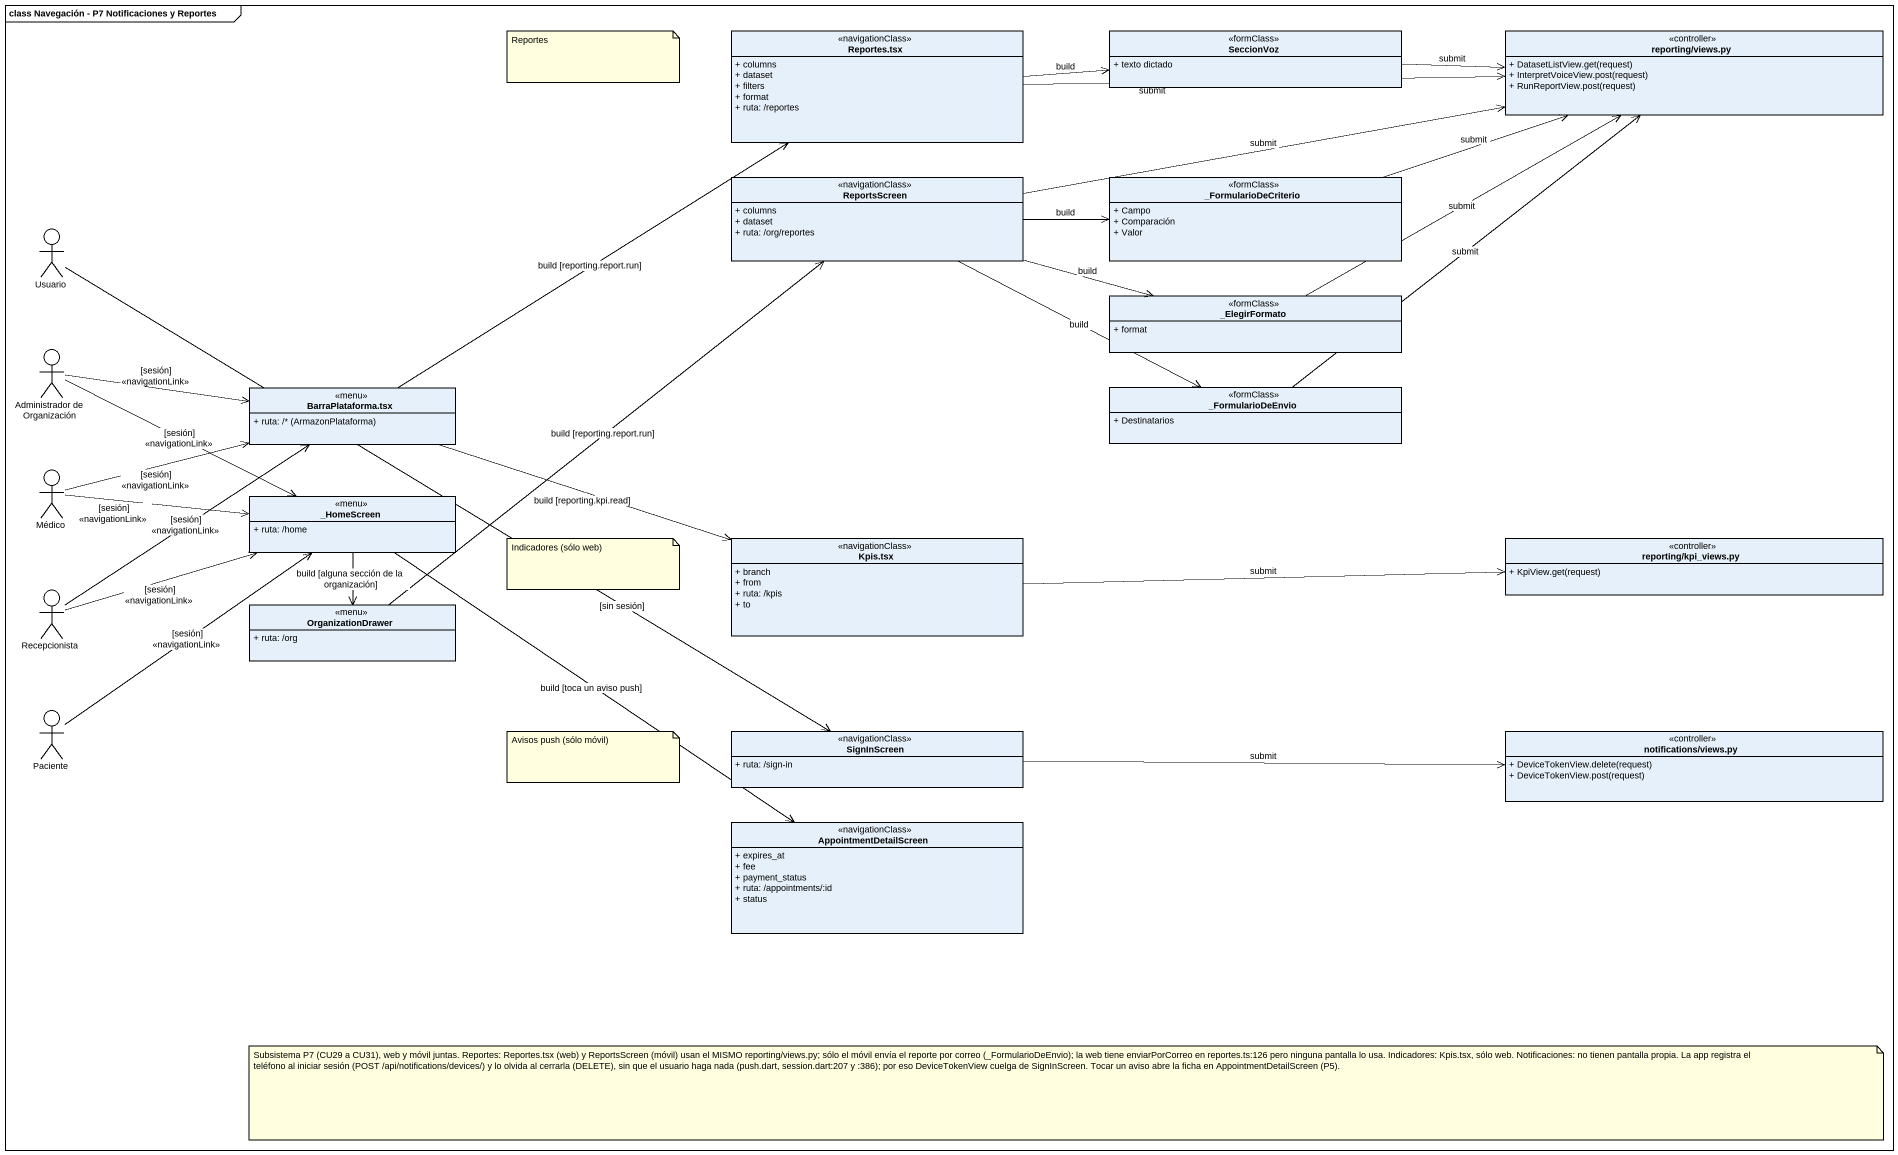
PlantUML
@startuml
mainframe class Navegación - P7 Notificaciones y Reportes
allowmixing
hide circle
hide empty members
skinparam classAttributeIconSize 0
class "Reportes.tsx" as Reportes_tsx <<navigationClass>> {
  + columns
  + dataset
  + filters
  + format
  + ruta: /reportes
}
class SeccionVoz <<formClass>> {
  + texto dictado
}
class "reporting/views.py" as reporting_views_py <<controller>> {
  + DatasetListView.get(request)
  + InterpretVoiceView.post(request)
  + RunReportView.post(request)
}
class ReportsScreen <<navigationClass>> {
  + columns
  + dataset
  + ruta: /org/reportes
}
class "_FormularioDeCriterio" as FormularioDeCriterio <<formClass>> {
  + Campo
  + Comparación
  + Valor
}
actor Usuario
class "_ElegirFormato" as ElegirFormato <<formClass>> {
  + format
}
actor "Administrador de Organización" as Administrador_de
class "BarraPlataforma.tsx" as BarraPlataforma_tsx <<menu>> {
  {field} + ruta: /* (ArmazonPlataforma)
}
class "_FormularioDeEnvio" as FormularioDeEnvio <<formClass>> {
  + Destinatarios
}
actor Médico
class "_HomeScreen" as HomeScreen <<menu>> {
  + ruta: /home
}
class "Kpis.tsx" as Kpis_tsx <<navigationClass>> {
  + branch
  + from
  + ruta: /kpis
  + to
}
class "reporting/kpi_views.py" as reporting_kpi_views_py <<controller>> {
  + KpiView.get(request)
}
actor Recepcionista
class OrganizationDrawer <<menu>> {
  + ruta: /org
}
actor Paciente
class SignInScreen <<navigationClass>> {
  + ruta: /sign-in
}
class "notifications/views.py" as notifications_views_py <<controller>> {
  + DeviceTokenView.delete(request)
  + DeviceTokenView.post(request)
}
class AppointmentDetailScreen <<navigationClass>> {
  + expires_at
  + fee
  + payment_status
  + ruta: /appointments/:id
  + status
}
Reportes_tsx -right-> SeccionVoz : build
Reportes_tsx -right-> reporting_views_py : submit
SeccionVoz -right-> reporting_views_py : submit
ReportsScreen -right-> reporting_views_py : submit
ReportsScreen -right-> FormularioDeCriterio : build
ReportsScreen -right-> ElegirFormato : build
ReportsScreen -right-> FormularioDeEnvio : build
FormularioDeCriterio -right-> reporting_views_py : submit
Usuario -right-> SignInScreen : [sin sesión]
ElegirFormato -right-> reporting_views_py : submit
Administrador_de -right-> BarraPlataforma_tsx : [sesión]\n<<navigationLink>>
Administrador_de -right-> HomeScreen : [sesión]\n<<navigationLink>>
BarraPlataforma_tsx -up-> Reportes_tsx : build [reporting.report.run]
BarraPlataforma_tsx -right-> Kpis_tsx : build [reporting.kpi.read]
FormularioDeEnvio -up-> reporting_views_py : submit
Médico -right-> BarraPlataforma_tsx : [sesión]\n<<navigationLink>>
Médico -right-> HomeScreen : [sesión]\n<<navigationLink>>
HomeScreen --> OrganizationDrawer : build [alguna sección de la organización]
HomeScreen --> AppointmentDetailScreen : build [toca un aviso push]
Kpis_tsx -right-> reporting_kpi_views_py : submit
Recepcionista -up-> BarraPlataforma_tsx : [sesión]\n<<navigationLink>>
Recepcionista -right-> HomeScreen : [sesión]\n<<navigationLink>>
OrganizationDrawer -up-> ReportsScreen : build [reporting.report.run]
Paciente -up-> HomeScreen : [sesión]\n<<navigationLink>>
SignInScreen -right-> notifications_views_py : submit
note as N1
  Reportes
end note
note as N2
  Indicadores (sólo web)
end note
note as N3
  Avisos push (sólo móvil)
end note
note as N4
  Subsistema P7 (CU29 a CU31), web y móvil juntas. Reportes: Reportes.tsx (web) y ReportsScreen (móvil) usan el MISMO reporting/views.py; sólo el móvil envía el reporte por correo (_FormularioDeEnvio); la web tiene enviarPorCorreo en reportes.ts:126 pero ninguna pantalla lo usa. Indicadores: Kpis.tsx, sólo web. Notificaciones: no tienen pantalla propia. La app registra el teléfono al iniciar sesión (POST /api/notifications/devices/) y lo olvida al cerrarla (DELETE), sin que el usuario haga nada (push.dart, session.dart:207 y :386); por eso DeviceTokenView cuelga de SignInScreen. Tocar un aviso abre la ficha en AppointmentDetailScreen (P5).
end note
@enduml
